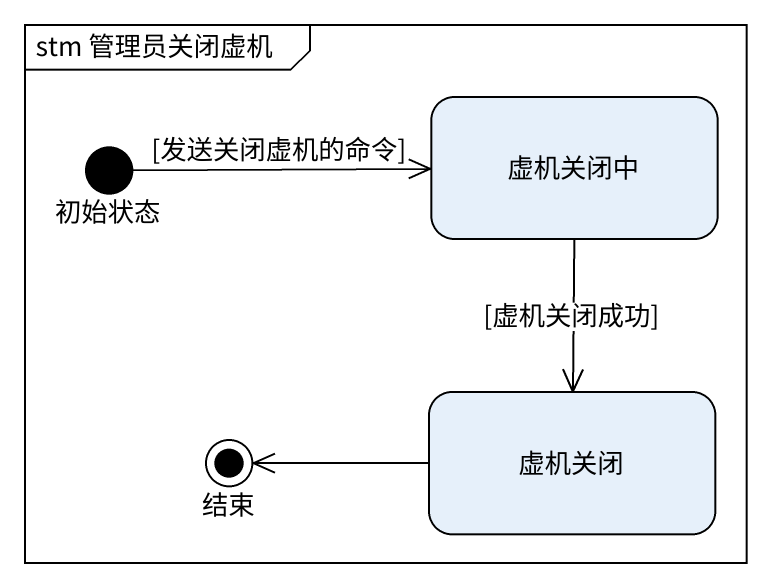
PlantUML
@startuml
mainframe stm 管理员关闭虚机
hide empty description
state 虚机关闭中
state 初始状态 <<start>>
state 结束 <<end>>
state 虚机关闭
虚机关闭中 --> 虚机关闭 : [虚机关闭成功]
初始状态 -right-> 虚机关闭中 : [发送关闭虚机的命令]
虚机关闭 -left-> 结束
@enduml
